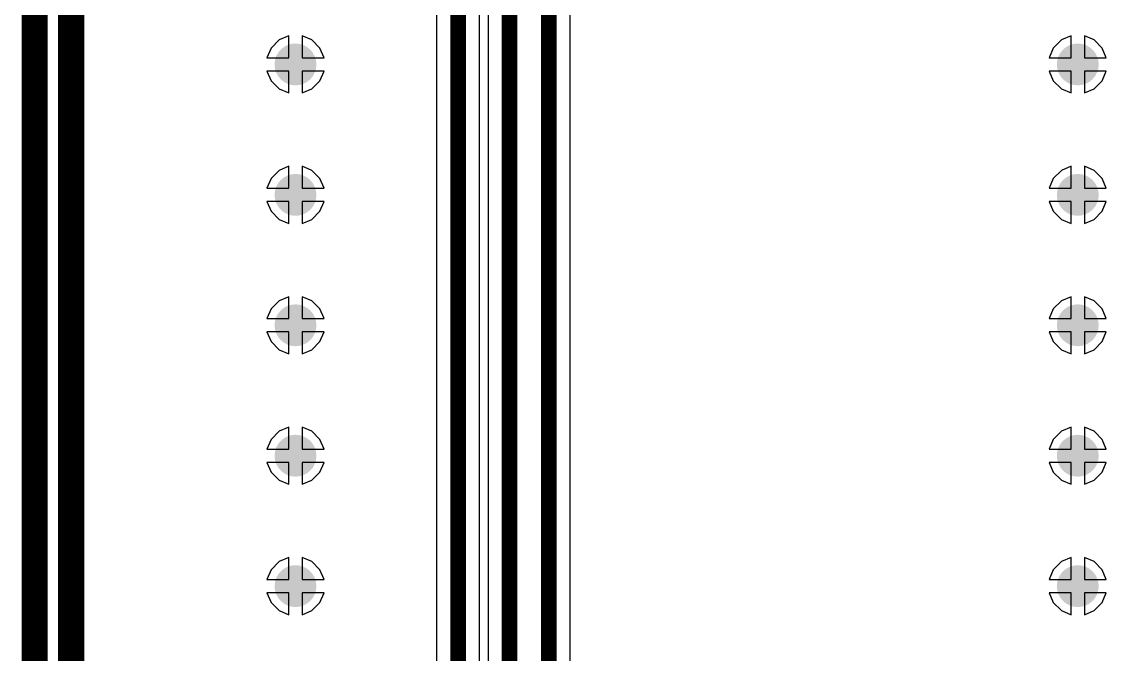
# Model space of a CAD drawing. Header units: inches. Extents: x -0.01 to 4.3, y -0.01 to 7.88.
# Drawn here: x -0.01 to 0.809, y 1.819 to 2.296 of the extents above; entities that cross this region are included whole.
import ezdxf

# ---------------------------------------------------------------- set-up
doc = ezdxf.new("R2010")
doc.units = ezdxf.units.IN
doc.header["$MEASUREMENT"] = 0
for name, color, linetype in [('Bottom Layer', 5, 'Continuous'), ('Bottom Solder', 6, 'Continuous'), ('Mechanical 1', 6, 'Continuous'), ('Route Tool Path', 56, 'Continuous'), ('Top Layer', 1, 'Continuous'), ('Top Overlay', 2, 'Continuous'), ('Top Solder', 216, 'Continuous'), ('Via Holes', 16, 'Continuous')]:
    doc.layers.add(name, color=color, linetype=linetype)

# ---------------------------------------------------------------- blocks, each defined once
blk = doc.blocks.new('M_______M____S______34')
at = {"layer": 'Route Tool Path'}
blk.add_lwpolyline([(-1.05, -1.075, 0.008, 0.008, 0), (-1.05, 1.075, 0.008, 0.008, 0)], format="xyseb", dxfattribs=at)
at = {"layer": 'Top Overlay'}
blk.add_lwpolyline([(-1.05, -1.075, 0.02, 0.02, 0), (-1.05, 1.075, 0.02, 0.02, 0)], format="xyseb", dxfattribs=at)

msp = doc.modelspace()

# ---------------------------------------------------------------- hatches: boundary and pattern name
at = {"layer": 'Bottom Layer'}
h = msp.add_hatch(color=5, dxfattribs=at)
edge = h.paths.add_edge_path()
edge.add_arc((0.19685, 2.26378), 0.01181, 0, 360)
h = msp.add_hatch(color=5, dxfattribs=at)
edge = h.paths.add_edge_path()
edge.add_arc((0.7874, 2.26378), 0.01181, 0, 360)
h = msp.add_hatch(color=5, dxfattribs=at)
edge = h.paths.add_edge_path()
edge.add_arc((0.19685, 2.16535), 0.01181, 0, 360)
h = msp.add_hatch(color=5, dxfattribs=at)
edge = h.paths.add_edge_path()
edge.add_arc((0.7874, 2.16535), 0.01181, 0, 360)
h = msp.add_hatch(color=5, dxfattribs=at)
edge = h.paths.add_edge_path()
edge.add_arc((0.19685, 2.06693), 0.01181, 0, 360)
h = msp.add_hatch(color=5, dxfattribs=at)
edge = h.paths.add_edge_path()
edge.add_arc((0.7874, 2.06693), 0.01181, 0, 360)
h = msp.add_hatch(color=5, dxfattribs=at)
edge = h.paths.add_edge_path()
edge.add_arc((0.19685, 1.9685), 0.01181, 0, 360)
h = msp.add_hatch(color=5, dxfattribs=at)
edge = h.paths.add_edge_path()
edge.add_arc((0.7874, 1.9685), 0.01181, 0, 360)
h = msp.add_hatch(color=5, dxfattribs=at)
edge = h.paths.add_edge_path()
edge.add_arc((0.19685, 1.87008), 0.01181, 0, 360)
h = msp.add_hatch(color=5, dxfattribs=at)
edge = h.paths.add_edge_path()
edge.add_arc((0.7874, 1.87008), 0.01181, 0, 360)
at = {"layer": 'Bottom Solder'}
h = msp.add_hatch(color=6, dxfattribs=at)
edge = h.paths.add_edge_path()
edge.add_arc((0.19685, 2.26378), 0.01581, 0, 360)
h = msp.add_hatch(color=6, dxfattribs=at)
edge = h.paths.add_edge_path()
edge.add_arc((0.7874, 2.26378), 0.01581, 0, 360)
h = msp.add_hatch(color=6, dxfattribs=at)
edge = h.paths.add_edge_path()
edge.add_arc((0.19685, 2.16535), 0.01581, 0, 360)
h = msp.add_hatch(color=6, dxfattribs=at)
edge = h.paths.add_edge_path()
edge.add_arc((0.7874, 2.16535), 0.01581, 0, 360)
h = msp.add_hatch(color=6, dxfattribs=at)
edge = h.paths.add_edge_path()
edge.add_arc((0.19685, 2.06693), 0.01581, 0, 360)
h = msp.add_hatch(color=6, dxfattribs=at)
edge = h.paths.add_edge_path()
edge.add_arc((0.7874, 2.06693), 0.01581, 0, 360)
h = msp.add_hatch(color=6, dxfattribs=at)
edge = h.paths.add_edge_path()
edge.add_arc((0.19685, 1.9685), 0.01581, 0, 360)
h = msp.add_hatch(color=6, dxfattribs=at)
edge = h.paths.add_edge_path()
edge.add_arc((0.7874, 1.9685), 0.01581, 0, 360)
h = msp.add_hatch(color=6, dxfattribs=at)
edge = h.paths.add_edge_path()
edge.add_arc((0.19685, 1.87008), 0.01581, 0, 360)
h = msp.add_hatch(color=6, dxfattribs=at)
edge = h.paths.add_edge_path()
edge.add_arc((0.7874, 1.87008), 0.01581, 0, 360)
at = {"layer": 'Top Layer'}
h = msp.add_hatch(color=1, dxfattribs=at)
edge = h.paths.add_edge_path()
edge.add_arc((0.19685, 2.26378), 0.01181, 0, 360)
h = msp.add_hatch(color=1, dxfattribs=at)
edge = h.paths.add_edge_path()
edge.add_arc((0.7874, 2.26378), 0.01181, 0, 360)
h = msp.add_hatch(color=1, dxfattribs=at)
edge = h.paths.add_edge_path()
edge.add_arc((0.19685, 2.16535), 0.01181, 0, 360)
h = msp.add_hatch(color=1, dxfattribs=at)
edge = h.paths.add_edge_path()
edge.add_arc((0.7874, 2.16535), 0.01181, 0, 360)
h = msp.add_hatch(color=1, dxfattribs=at)
edge = h.paths.add_edge_path()
edge.add_arc((0.19685, 2.06693), 0.01181, 0, 360)
h = msp.add_hatch(color=1, dxfattribs=at)
edge = h.paths.add_edge_path()
edge.add_arc((0.7874, 2.06693), 0.01181, 0, 360)
h = msp.add_hatch(color=1, dxfattribs=at)
edge = h.paths.add_edge_path()
edge.add_arc((0.19685, 1.9685), 0.01181, 0, 360)
h = msp.add_hatch(color=1, dxfattribs=at)
edge = h.paths.add_edge_path()
edge.add_arc((0.7874, 1.9685), 0.01181, 0, 360)
h = msp.add_hatch(color=1, dxfattribs=at)
edge = h.paths.add_edge_path()
edge.add_arc((0.19685, 1.87008), 0.01181, 0, 360)
h = msp.add_hatch(color=1, dxfattribs=at)
edge = h.paths.add_edge_path()
edge.add_arc((0.7874, 1.87008), 0.01181, 0, 360)
at = {"layer": 'Top Solder'}
h = msp.add_hatch(color=216, dxfattribs=at)
edge = h.paths.add_edge_path()
edge.add_arc((0.19685, 2.26378), 0.01581, 0, 360)
h = msp.add_hatch(color=216, dxfattribs=at)
edge = h.paths.add_edge_path()
edge.add_arc((0.7874, 2.26378), 0.01581, 0, 360)
h = msp.add_hatch(color=216, dxfattribs=at)
edge = h.paths.add_edge_path()
edge.add_arc((0.19685, 2.16535), 0.01581, 0, 360)
h = msp.add_hatch(color=216, dxfattribs=at)
edge = h.paths.add_edge_path()
edge.add_arc((0.7874, 2.16535), 0.01581, 0, 360)
h = msp.add_hatch(color=216, dxfattribs=at)
edge = h.paths.add_edge_path()
edge.add_arc((0.19685, 2.06693), 0.01581, 0, 360)
h = msp.add_hatch(color=216, dxfattribs=at)
edge = h.paths.add_edge_path()
edge.add_arc((0.7874, 2.06693), 0.01581, 0, 360)
h = msp.add_hatch(color=216, dxfattribs=at)
edge = h.paths.add_edge_path()
edge.add_arc((0.19685, 1.9685), 0.01581, 0, 360)
h = msp.add_hatch(color=216, dxfattribs=at)
edge = h.paths.add_edge_path()
edge.add_arc((0.7874, 1.9685), 0.01581, 0, 360)
h = msp.add_hatch(color=216, dxfattribs=at)
edge = h.paths.add_edge_path()
edge.add_arc((0.19685, 1.87008), 0.01581, 0, 360)
h = msp.add_hatch(color=216, dxfattribs=at)
edge = h.paths.add_edge_path()
edge.add_arc((0.7874, 1.87008), 0.01581, 0, 360)
at = {"layer": 'Via Holes'}
h = msp.add_hatch(color=7, dxfattribs=at)
edge = h.paths.add_edge_path()
edge.add_arc((0.19685, 2.26378), 0.00591, 0, 360)
h = msp.add_hatch(color=7, dxfattribs=at)
edge = h.paths.add_edge_path()
edge.add_arc((0.7874, 2.26378), 0.00591, 0, 360)
h = msp.add_hatch(color=7, dxfattribs=at)
edge = h.paths.add_edge_path()
edge.add_arc((0.19685, 2.16535), 0.00591, 0, 360)
h = msp.add_hatch(color=7, dxfattribs=at)
edge = h.paths.add_edge_path()
edge.add_arc((0.7874, 2.16535), 0.00591, 0, 360)
h = msp.add_hatch(color=7, dxfattribs=at)
edge = h.paths.add_edge_path()
edge.add_arc((0.19685, 2.06693), 0.00591, 0, 360)
h = msp.add_hatch(color=7, dxfattribs=at)
edge = h.paths.add_edge_path()
edge.add_arc((0.7874, 2.06693), 0.00591, 0, 360)
h = msp.add_hatch(color=7, dxfattribs=at)
edge = h.paths.add_edge_path()
edge.add_arc((0.19685, 1.9685), 0.00591, 0, 360)
h = msp.add_hatch(color=7, dxfattribs=at)
edge = h.paths.add_edge_path()
edge.add_arc((0.7874, 1.9685), 0.00591, 0, 360)
h = msp.add_hatch(color=7, dxfattribs=at)
edge = h.paths.add_edge_path()
edge.add_arc((0.19685, 1.87008), 0.00591, 0, 360)
h = msp.add_hatch(color=7, dxfattribs=at)
edge = h.paths.add_edge_path()
edge.add_arc((0.7874, 1.87008), 0.00591, 0, 360)

# ---------------------------------------------------------------- linework, layer by layer
at = {"layer": 'Bottom Layer'}
for p, q in [((0.30339, 3.4776), (0.30339, 1.26)), ((0.33582, 1.25328), (0.33582, 3.4675)), ((0.34226, 3.46578), (0.34226, 0.99541)), ((0.40422, 0.91822), (0.40422, 3.40628)), ((0.02007, 1.47884), (0.02007, 2.72622)), ((0.19185, 2.28532), (0.1845, 2.28227)), ((0.19185, 2.26878), (0.19185, 2.28532)), ((0.20921, 2.28227), (0.20185, 2.28532)), ((0.20185, 2.28532), (0.20185, 2.26878)), ((0.7824, 2.28532), (0.77505, 2.28227)), ((0.7824, 2.26878), (0.7824, 2.28532)), ((0.79976, 2.28227), (0.7924, 2.28532)), ((0.7924, 2.28532), (0.7924, 2.26878)), ((0.1845, 2.28227), (0.17836, 2.27613)), ((0.21534, 2.27613), (0.20921, 2.28227)), ((0.77505, 2.28227), (0.76891, 2.27613)), ((0.80589, 2.27613), (0.79976, 2.28227)), ((0.17836, 2.27613), (0.17531, 2.26878)), ((0.17531, 2.26878), (0.19185, 2.26878)), ((0.20185, 2.26878), (0.21839, 2.26878)), ((0.21839, 2.26878), (0.21534, 2.27613)), ((0.76891, 2.27613), (0.76586, 2.26878)), ((0.76586, 2.26878), (0.7824, 2.26878)), ((0.7924, 2.26878), (0.80894, 2.26878)), ((0.80894, 2.26878), (0.80589, 2.27613)), ((0.19185, 2.25878), (0.17531, 2.25878)), ((0.17531, 2.25878), (0.17836, 2.25142)), ((0.19185, 2.24224), (0.19185, 2.25878)), ((0.21839, 2.25878), (0.20185, 2.25878)), ((0.20185, 2.25878), (0.20185, 2.24224)), ((0.21534, 2.25142), (0.21839, 2.25878)), ((0.7824, 2.25878), (0.76586, 2.25878)), ((0.76586, 2.25878), (0.76891, 2.25142)), ((0.7824, 2.24224), (0.7824, 2.25878)), ((0.80894, 2.25878), (0.7924, 2.25878)), ((0.7924, 2.25878), (0.7924, 2.24224)), ((0.80589, 2.25142), (0.80894, 2.25878)), ((0.17836, 2.25142), (0.1845, 2.24529)), ((0.1845, 2.24529), (0.19185, 2.24224)), ((0.20185, 2.24224), (0.20921, 2.24529)), ((0.20921, 2.24529), (0.21534, 2.25142)), ((0.76891, 2.25142), (0.77505, 2.24529)), ((0.77505, 2.24529), (0.7824, 2.24224)), ((0.7924, 2.24224), (0.79976, 2.24529)), ((0.79976, 2.24529), (0.80589, 2.25142)), ((0.19185, 2.18689), (0.1845, 2.18384)), ((0.19185, 2.17035), (0.19185, 2.18689)), ((0.20921, 2.18384), (0.20185, 2.18689)), ((0.20185, 2.18689), (0.20185, 2.17035)), ((0.7824, 2.18689), (0.77505, 2.18384)), ((0.7824, 2.17035), (0.7824, 2.18689)), ((0.79976, 2.18384), (0.7924, 2.18689)), ((0.7924, 2.18689), (0.7924, 2.17035)), ((0.1845, 2.18384), (0.17836, 2.17771)), ((0.21534, 2.17771), (0.20921, 2.18384)), ((0.77505, 2.18384), (0.76891, 2.17771)), ((0.80589, 2.17771), (0.79976, 2.18384)), ((0.17836, 2.17771), (0.17531, 2.17035)), ((0.17531, 2.17035), (0.19185, 2.17035)), ((0.20185, 2.17035), (0.21839, 2.17035)), ((0.21839, 2.17035), (0.21534, 2.17771)), ((0.76891, 2.17771), (0.76586, 2.17035)), ((0.76586, 2.17035), (0.7824, 2.17035)), ((0.7924, 2.17035), (0.80894, 2.17035)), ((0.80894, 2.17035), (0.80589, 2.17771)), ((0.19185, 2.16035), (0.17531, 2.16035)), ((0.17531, 2.16035), (0.17836, 2.153)), ((0.19185, 2.14382), (0.19185, 2.16035)), ((0.21839, 2.16035), (0.20185, 2.16035)), ((0.20185, 2.16035), (0.20185, 2.14382)), ((0.21534, 2.153), (0.21839, 2.16035)), ((0.7824, 2.16035), (0.76586, 2.16035)), ((0.76586, 2.16035), (0.76891, 2.153)), ((0.7824, 2.14382), (0.7824, 2.16035)), ((0.80894, 2.16035), (0.7924, 2.16035)), ((0.7924, 2.16035), (0.7924, 2.14382)), ((0.80589, 2.153), (0.80894, 2.16035)), ((0.17836, 2.153), (0.1845, 2.14686)), ((0.1845, 2.14686), (0.19185, 2.14382)), ((0.20185, 2.14382), (0.20921, 2.14686)), ((0.20921, 2.14686), (0.21534, 2.153)), ((0.76891, 2.153), (0.77505, 2.14686)), ((0.77505, 2.14686), (0.7824, 2.14382)), ((0.7924, 2.14382), (0.79976, 2.14686)), ((0.79976, 2.14686), (0.80589, 2.153)), ((0.19185, 2.08847), (0.1845, 2.08542)), ((0.19185, 2.07193), (0.19185, 2.08847)), ((0.20921, 2.08542), (0.20185, 2.08847)), ((0.20185, 2.08847), (0.20185, 2.07193)), ((0.7824, 2.08847), (0.77505, 2.08542)), ((0.7824, 2.07193), (0.7824, 2.08847)), ((0.79976, 2.08542), (0.7924, 2.08847)), ((0.7924, 2.08847), (0.7924, 2.07193)), ((0.1845, 2.08542), (0.17836, 2.07928)), ((0.21534, 2.07928), (0.20921, 2.08542)), ((0.77505, 2.08542), (0.76891, 2.07928)), ((0.80589, 2.07928), (0.79976, 2.08542)), ((0.17836, 2.07928), (0.17531, 2.07193)), ((0.17531, 2.07193), (0.19185, 2.07193)), ((0.20185, 2.07193), (0.21839, 2.07193)), ((0.21839, 2.07193), (0.21534, 2.07928)), ((0.76891, 2.07928), (0.76586, 2.07193)), ((0.76586, 2.07193), (0.7824, 2.07193)), ((0.7924, 2.07193), (0.80894, 2.07193)), ((0.80894, 2.07193), (0.80589, 2.07928)), ((0.19185, 2.06193), (0.17531, 2.06193)), ((0.17531, 2.06193), (0.17836, 2.05457)), ((0.19185, 2.04539), (0.19185, 2.06193)), ((0.21839, 2.06193), (0.20185, 2.06193)), ((0.20185, 2.06193), (0.20185, 2.04539)), ((0.21534, 2.05457), (0.21839, 2.06193)), ((0.7824, 2.06193), (0.76586, 2.06193)), ((0.76586, 2.06193), (0.76891, 2.05457)), ((0.7824, 2.04539), (0.7824, 2.06193)), ((0.80894, 2.06193), (0.7924, 2.06193)), ((0.7924, 2.06193), (0.7924, 2.04539)), ((0.80589, 2.05457), (0.80894, 2.06193)), ((0.17836, 2.05457), (0.1845, 2.04844)), ((0.1845, 2.04844), (0.19185, 2.04539)), ((0.20185, 2.04539), (0.20921, 2.04844)), ((0.20921, 2.04844), (0.21534, 2.05457)), ((0.76891, 2.05457), (0.77505, 2.04844)), ((0.77505, 2.04844), (0.7824, 2.04539)), ((0.7924, 2.04539), (0.79976, 2.04844)), ((0.79976, 2.04844), (0.80589, 2.05457)), ((0.19185, 1.99004), (0.1845, 1.98699)), ((0.19185, 1.9735), (0.19185, 1.99004)), ((0.20921, 1.98699), (0.20185, 1.99004)), ((0.20185, 1.99004), (0.20185, 1.9735)), ((0.7824, 1.99004), (0.77505, 1.98699)), ((0.7824, 1.9735), (0.7824, 1.99004)), ((0.79976, 1.98699), (0.7924, 1.99004)), ((0.7924, 1.99004), (0.7924, 1.9735)), ((0.1845, 1.98699), (0.17836, 1.98086)), ((0.21534, 1.98086), (0.20921, 1.98699)), ((0.77505, 1.98699), (0.76891, 1.98086)), ((0.80589, 1.98086), (0.79976, 1.98699)), ((0.17836, 1.98086), (0.17531, 1.9735)), ((0.17531, 1.9735), (0.19185, 1.9735)), ((0.20185, 1.9735), (0.21839, 1.9735)), ((0.21839, 1.9735), (0.21534, 1.98086)), ((0.76891, 1.98086), (0.76586, 1.9735)), ((0.76586, 1.9735), (0.7824, 1.9735)), ((0.7924, 1.9735), (0.80894, 1.9735)), ((0.80894, 1.9735), (0.80589, 1.98086)), ((0.19185, 1.9635), (0.17531, 1.9635)), ((0.17531, 1.9635), (0.17836, 1.95615)), ((0.19185, 1.94697), (0.19185, 1.9635)), ((0.21839, 1.9635), (0.20185, 1.9635)), ((0.20185, 1.9635), (0.20185, 1.94697)), ((0.21534, 1.95615), (0.21839, 1.9635)), ((0.7824, 1.9635), (0.76586, 1.9635)), ((0.76586, 1.9635), (0.76891, 1.95615)), ((0.7824, 1.94697), (0.7824, 1.9635)), ((0.80894, 1.9635), (0.7924, 1.9635)), ((0.7924, 1.9635), (0.7924, 1.94697)), ((0.80589, 1.95615), (0.80894, 1.9635)), ((0.17836, 1.95615), (0.1845, 1.95001)), ((0.1845, 1.95001), (0.19185, 1.94697)), ((0.20185, 1.94697), (0.20921, 1.95001)), ((0.20921, 1.95001), (0.21534, 1.95615)), ((0.76891, 1.95615), (0.77505, 1.95001)), ((0.77505, 1.95001), (0.7824, 1.94697)), ((0.7924, 1.94697), (0.79976, 1.95001)), ((0.79976, 1.95001), (0.80589, 1.95615)), ((0.19185, 1.89162), (0.1845, 1.88857)), ((0.19185, 1.87508), (0.19185, 1.89162)), ((0.20921, 1.88857), (0.20185, 1.89162)), ((0.20185, 1.89162), (0.20185, 1.87508)), ((0.7824, 1.89162), (0.77505, 1.88857)), ((0.7824, 1.87508), (0.7824, 1.89162)), ((0.79976, 1.88857), (0.7924, 1.89162)), ((0.7924, 1.89162), (0.7924, 1.87508)), ((0.1845, 1.88857), (0.17836, 1.88243)), ((0.21534, 1.88243), (0.20921, 1.88857)), ((0.77505, 1.88857), (0.76891, 1.88243)), ((0.80589, 1.88243), (0.79976, 1.88857)), ((0.17836, 1.88243), (0.17531, 1.87508)), ((0.17531, 1.87508), (0.19185, 1.87508)), ((0.20185, 1.87508), (0.21839, 1.87508)), ((0.21839, 1.87508), (0.21534, 1.88243)), ((0.76891, 1.88243), (0.76586, 1.87508)), ((0.76586, 1.87508), (0.7824, 1.87508)), ((0.7924, 1.87508), (0.80894, 1.87508)), ((0.80894, 1.87508), (0.80589, 1.88243)), ((0.19185, 1.86508), (0.17531, 1.86508)), ((0.17531, 1.86508), (0.17836, 1.85772)), ((0.19185, 1.84854), (0.19185, 1.86508)), ((0.21839, 1.86508), (0.20185, 1.86508)), ((0.20185, 1.86508), (0.20185, 1.84854)), ((0.21534, 1.85772), (0.21839, 1.86508)), ((0.7824, 1.86508), (0.76586, 1.86508)), ((0.76586, 1.86508), (0.76891, 1.85772)), ((0.7824, 1.84854), (0.7824, 1.86508)), ((0.80894, 1.86508), (0.7924, 1.86508)), ((0.7924, 1.86508), (0.7924, 1.84854)), ((0.80589, 1.85772), (0.80894, 1.86508)), ((0.17836, 1.85772), (0.1845, 1.85159)), ((0.1845, 1.85159), (0.19185, 1.84854)), ((0.20185, 1.84854), (0.20921, 1.85159)), ((0.20921, 1.85159), (0.21534, 1.85772)), ((0.76891, 1.85772), (0.77505, 1.85159)), ((0.77505, 1.85159), (0.7824, 1.84854)), ((0.7924, 1.84854), (0.79976, 1.85159)), ((0.79976, 1.85159), (0.80589, 1.85772))]:
    msp.add_line(p, q, dxfattribs=at)
for points in [[(0.31961, 1.25328, 0.01181, 0.01181, 0), (0.31961, 3.4776, 0.01181, 0.01181, 0)], [(0.35847, 0.98869, 0.01181, 0.01181, 0), (0.35847, 3.47471, 0.01181, 0.01181, 0)], [(0.388, 0.91822, 0.01181, 0.01181, 0), (0.388, 3.413, 0.01181, 0.01181, 0)]]:
    msp.add_lwpolyline(points, format="xyseb", dxfattribs=at)
at = {"layer": 'Mechanical 1'}
for points in [[(-0.00492, 0.11811, 0.00984, 0.00984, 0), (-0.00492, 4.25669, 0.00984, 0.00984, 0)], [(0.00492, 0.11833, 0.00984, 0.00984, 0), (0.00492, 4.25648, 0.00984, 0.00984, 0)]]:
    msp.add_lwpolyline(points, format="xyseb", dxfattribs=at)
at = {"layer": 'Top Layer'}
for p, q in [((0.02007, 0.11899), (0.02007, 2.72622)), ((0.19185, 2.28532), (0.1845, 2.28227)), ((0.19185, 2.26878), (0.19185, 2.28532)), ((0.20921, 2.28227), (0.20185, 2.28532)), ((0.20185, 2.28532), (0.20185, 2.26878)), ((0.7824, 2.28532), (0.77505, 2.28227)), ((0.7824, 2.26878), (0.7824, 2.28532)), ((0.79976, 2.28227), (0.7924, 2.28532)), ((0.7924, 2.28532), (0.7924, 2.26878)), ((0.1845, 2.28227), (0.17836, 2.27613)), ((0.21534, 2.27613), (0.20921, 2.28227)), ((0.77505, 2.28227), (0.76891, 2.27613)), ((0.80589, 2.27613), (0.79976, 2.28227)), ((0.17836, 2.27613), (0.17531, 2.26878)), ((0.17531, 2.26878), (0.19185, 2.26878)), ((0.20185, 2.26878), (0.21839, 2.26878)), ((0.21839, 2.26878), (0.21534, 2.27613)), ((0.76891, 2.27613), (0.76586, 2.26878)), ((0.76586, 2.26878), (0.7824, 2.26878)), ((0.7924, 2.26878), (0.80894, 2.26878)), ((0.80894, 2.26878), (0.80589, 2.27613)), ((0.19185, 2.25878), (0.17531, 2.25878)), ((0.17531, 2.25878), (0.17836, 2.25142)), ((0.19185, 2.24224), (0.19185, 2.25878)), ((0.21839, 2.25878), (0.20185, 2.25878)), ((0.20185, 2.25878), (0.20185, 2.24224)), ((0.21534, 2.25142), (0.21839, 2.25878)), ((0.7824, 2.25878), (0.76586, 2.25878)), ((0.76586, 2.25878), (0.76891, 2.25142)), ((0.7824, 2.24224), (0.7824, 2.25878)), ((0.80894, 2.25878), (0.7924, 2.25878)), ((0.7924, 2.25878), (0.7924, 2.24224)), ((0.80589, 2.25142), (0.80894, 2.25878)), ((0.17836, 2.25142), (0.1845, 2.24529)), ((0.1845, 2.24529), (0.19185, 2.24224)), ((0.20185, 2.24224), (0.20921, 2.24529)), ((0.20921, 2.24529), (0.21534, 2.25142)), ((0.76891, 2.25142), (0.77505, 2.24529)), ((0.77505, 2.24529), (0.7824, 2.24224)), ((0.7924, 2.24224), (0.79976, 2.24529)), ((0.79976, 2.24529), (0.80589, 2.25142)), ((0.19185, 2.18689), (0.1845, 2.18384)), ((0.19185, 2.17035), (0.19185, 2.18689)), ((0.20921, 2.18384), (0.20185, 2.18689)), ((0.20185, 2.18689), (0.20185, 2.17035)), ((0.7824, 2.18689), (0.77505, 2.18384)), ((0.7824, 2.17035), (0.7824, 2.18689)), ((0.79976, 2.18384), (0.7924, 2.18689)), ((0.7924, 2.18689), (0.7924, 2.17035)), ((0.1845, 2.18384), (0.17836, 2.17771)), ((0.21534, 2.17771), (0.20921, 2.18384)), ((0.77505, 2.18384), (0.76891, 2.17771)), ((0.80589, 2.17771), (0.79976, 2.18384)), ((0.17836, 2.17771), (0.17531, 2.17035)), ((0.17531, 2.17035), (0.19185, 2.17035)), ((0.20185, 2.17035), (0.21839, 2.17035)), ((0.21839, 2.17035), (0.21534, 2.17771)), ((0.76891, 2.17771), (0.76586, 2.17035)), ((0.76586, 2.17035), (0.7824, 2.17035)), ((0.7924, 2.17035), (0.80894, 2.17035)), ((0.80894, 2.17035), (0.80589, 2.17771)), ((0.19185, 2.16035), (0.17531, 2.16035)), ((0.17531, 2.16035), (0.17836, 2.153)), ((0.19185, 2.14382), (0.19185, 2.16035)), ((0.21839, 2.16035), (0.20185, 2.16035)), ((0.20185, 2.16035), (0.20185, 2.14382)), ((0.21534, 2.153), (0.21839, 2.16035)), ((0.7824, 2.16035), (0.76586, 2.16035)), ((0.76586, 2.16035), (0.76891, 2.153)), ((0.7824, 2.14382), (0.7824, 2.16035)), ((0.80894, 2.16035), (0.7924, 2.16035)), ((0.7924, 2.16035), (0.7924, 2.14382)), ((0.80589, 2.153), (0.80894, 2.16035)), ((0.17836, 2.153), (0.1845, 2.14686)), ((0.1845, 2.14686), (0.19185, 2.14382)), ((0.20185, 2.14382), (0.20921, 2.14686)), ((0.20921, 2.14686), (0.21534, 2.153)), ((0.76891, 2.153), (0.77505, 2.14686)), ((0.77505, 2.14686), (0.7824, 2.14382)), ((0.7924, 2.14382), (0.79976, 2.14686)), ((0.79976, 2.14686), (0.80589, 2.153)), ((0.19185, 2.08847), (0.1845, 2.08542)), ((0.19185, 2.07193), (0.19185, 2.08847)), ((0.20921, 2.08542), (0.20185, 2.08847)), ((0.20185, 2.08847), (0.20185, 2.07193)), ((0.7824, 2.08847), (0.77505, 2.08542)), ((0.7824, 2.07193), (0.7824, 2.08847)), ((0.79976, 2.08542), (0.7924, 2.08847)), ((0.7924, 2.08847), (0.7924, 2.07193)), ((0.1845, 2.08542), (0.17836, 2.07928)), ((0.21534, 2.07928), (0.20921, 2.08542)), ((0.77505, 2.08542), (0.76891, 2.07928)), ((0.80589, 2.07928), (0.79976, 2.08542)), ((0.17836, 2.07928), (0.17531, 2.07193)), ((0.17531, 2.07193), (0.19185, 2.07193)), ((0.20185, 2.07193), (0.21839, 2.07193)), ((0.21839, 2.07193), (0.21534, 2.07928)), ((0.76891, 2.07928), (0.76586, 2.07193)), ((0.76586, 2.07193), (0.7824, 2.07193)), ((0.7924, 2.07193), (0.80894, 2.07193)), ((0.80894, 2.07193), (0.80589, 2.07928)), ((0.19185, 2.06193), (0.17531, 2.06193)), ((0.17531, 2.06193), (0.17836, 2.05457)), ((0.19185, 2.04539), (0.19185, 2.06193)), ((0.21839, 2.06193), (0.20185, 2.06193)), ((0.20185, 2.06193), (0.20185, 2.04539)), ((0.21534, 2.05457), (0.21839, 2.06193)), ((0.7824, 2.06193), (0.76586, 2.06193)), ((0.76586, 2.06193), (0.76891, 2.05457)), ((0.7824, 2.04539), (0.7824, 2.06193)), ((0.80894, 2.06193), (0.7924, 2.06193)), ((0.7924, 2.06193), (0.7924, 2.04539)), ((0.80589, 2.05457), (0.80894, 2.06193)), ((0.17836, 2.05457), (0.1845, 2.04844)), ((0.1845, 2.04844), (0.19185, 2.04539)), ((0.20185, 2.04539), (0.20921, 2.04844)), ((0.20921, 2.04844), (0.21534, 2.05457)), ((0.76891, 2.05457), (0.77505, 2.04844)), ((0.77505, 2.04844), (0.7824, 2.04539)), ((0.7924, 2.04539), (0.79976, 2.04844)), ((0.79976, 2.04844), (0.80589, 2.05457)), ((0.19185, 1.99004), (0.1845, 1.98699)), ((0.19185, 1.9735), (0.19185, 1.99004)), ((0.20921, 1.98699), (0.20185, 1.99004)), ((0.20185, 1.99004), (0.20185, 1.9735)), ((0.7824, 1.99004), (0.77505, 1.98699)), ((0.7824, 1.9735), (0.7824, 1.99004)), ((0.79976, 1.98699), (0.7924, 1.99004)), ((0.7924, 1.99004), (0.7924, 1.9735)), ((0.1845, 1.98699), (0.17836, 1.98086)), ((0.21534, 1.98086), (0.20921, 1.98699)), ((0.77505, 1.98699), (0.76891, 1.98086)), ((0.80589, 1.98086), (0.79976, 1.98699)), ((0.17836, 1.98086), (0.17531, 1.9735)), ((0.17531, 1.9735), (0.19185, 1.9735)), ((0.20185, 1.9735), (0.21839, 1.9735)), ((0.21839, 1.9735), (0.21534, 1.98086)), ((0.76891, 1.98086), (0.76586, 1.9735)), ((0.76586, 1.9735), (0.7824, 1.9735)), ((0.7924, 1.9735), (0.80894, 1.9735)), ((0.80894, 1.9735), (0.80589, 1.98086)), ((0.19185, 1.9635), (0.17531, 1.9635)), ((0.17531, 1.9635), (0.17836, 1.95615)), ((0.19185, 1.94697), (0.19185, 1.9635)), ((0.21839, 1.9635), (0.20185, 1.9635)), ((0.20185, 1.9635), (0.20185, 1.94697)), ((0.21534, 1.95615), (0.21839, 1.9635)), ((0.7824, 1.9635), (0.76586, 1.9635)), ((0.76586, 1.9635), (0.76891, 1.95615)), ((0.7824, 1.94697), (0.7824, 1.9635)), ((0.80894, 1.9635), (0.7924, 1.9635)), ((0.7924, 1.9635), (0.7924, 1.94697)), ((0.80589, 1.95615), (0.80894, 1.9635)), ((0.17836, 1.95615), (0.1845, 1.95001)), ((0.1845, 1.95001), (0.19185, 1.94697)), ((0.20185, 1.94697), (0.20921, 1.95001)), ((0.20921, 1.95001), (0.21534, 1.95615)), ((0.76891, 1.95615), (0.77505, 1.95001)), ((0.77505, 1.95001), (0.7824, 1.94697)), ((0.7924, 1.94697), (0.79976, 1.95001)), ((0.79976, 1.95001), (0.80589, 1.95615)), ((0.19185, 1.89162), (0.1845, 1.88857)), ((0.19185, 1.87508), (0.19185, 1.89162)), ((0.20921, 1.88857), (0.20185, 1.89162)), ((0.20185, 1.89162), (0.20185, 1.87508)), ((0.7824, 1.89162), (0.77505, 1.88857)), ((0.7824, 1.87508), (0.7824, 1.89162)), ((0.79976, 1.88857), (0.7924, 1.89162)), ((0.7924, 1.89162), (0.7924, 1.87508)), ((0.1845, 1.88857), (0.17836, 1.88243)), ((0.21534, 1.88243), (0.20921, 1.88857)), ((0.77505, 1.88857), (0.76891, 1.88243)), ((0.80589, 1.88243), (0.79976, 1.88857)), ((0.17836, 1.88243), (0.17531, 1.87508)), ((0.17531, 1.87508), (0.19185, 1.87508)), ((0.20185, 1.87508), (0.21839, 1.87508)), ((0.21839, 1.87508), (0.21534, 1.88243)), ((0.76891, 1.88243), (0.76586, 1.87508)), ((0.76586, 1.87508), (0.7824, 1.87508)), ((0.7924, 1.87508), (0.80894, 1.87508)), ((0.80894, 1.87508), (0.80589, 1.88243)), ((0.19185, 1.86508), (0.17531, 1.86508)), ((0.17531, 1.86508), (0.17836, 1.85772)), ((0.19185, 1.84854), (0.19185, 1.86508)), ((0.21839, 1.86508), (0.20185, 1.86508)), ((0.20185, 1.86508), (0.20185, 1.84854)), ((0.21534, 1.85772), (0.21839, 1.86508)), ((0.7824, 1.86508), (0.76586, 1.86508)), ((0.76586, 1.86508), (0.76891, 1.85772)), ((0.7824, 1.84854), (0.7824, 1.86508)), ((0.80894, 1.86508), (0.7924, 1.86508)), ((0.7924, 1.86508), (0.7924, 1.84854)), ((0.80589, 1.85772), (0.80894, 1.86508)), ((0.17836, 1.85772), (0.1845, 1.85159)), ((0.1845, 1.85159), (0.19185, 1.84854)), ((0.20185, 1.84854), (0.20921, 1.85159)), ((0.20921, 1.85159), (0.21534, 1.85772)), ((0.76891, 1.85772), (0.77505, 1.85159)), ((0.77505, 1.85159), (0.7824, 1.84854)), ((0.7924, 1.84854), (0.79976, 1.85159)), ((0.79976, 1.85159), (0.80589, 1.85772))]:
    msp.add_line(p, q, dxfattribs=at)

# ---------------------------------------------------------------- block references
msp.add_blockref('M_______M____S______34', (1.07756, 1.52618))

doc.saveas('drawing.dxf')
